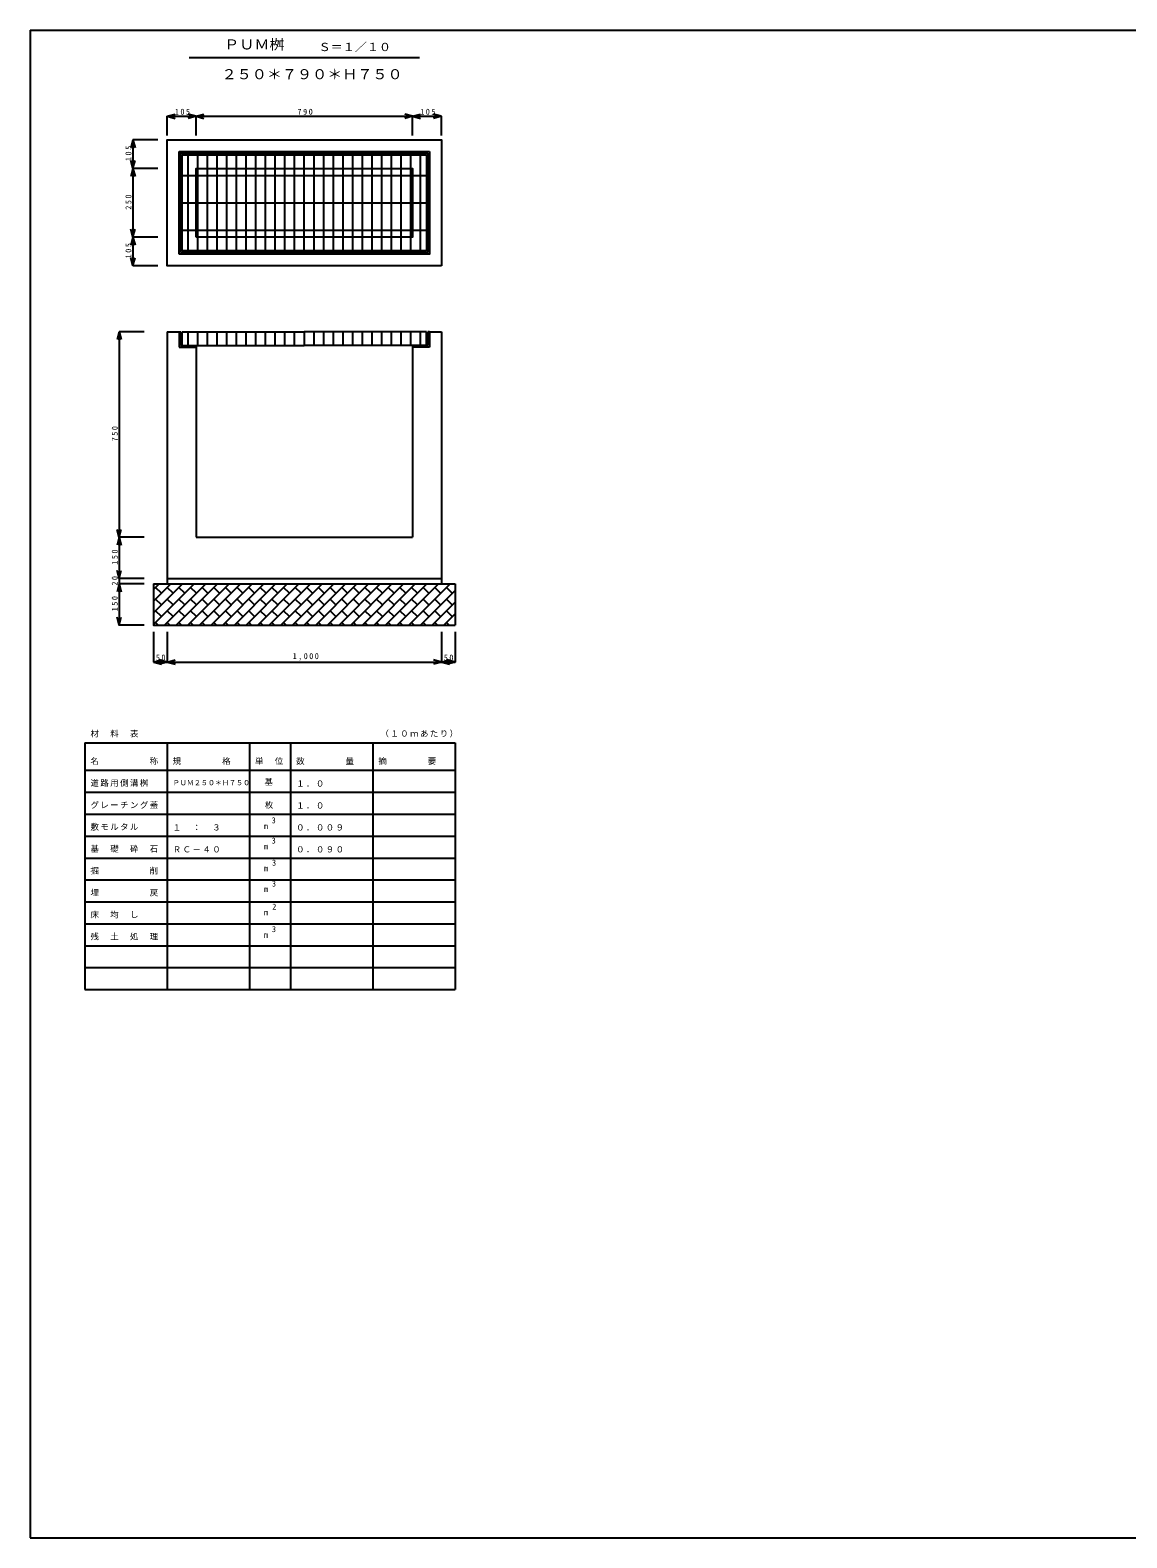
# Model space of a CAD drawing. Units: millimetres, scale not verified. Extents: x -4005 to 3995, y -2670 to 2830.
import ezdxf
from ezdxf.enums import TextEntityAlignment as Align

# ---------------------------------------------------------------- set-up
doc = ezdxf.new("R2010")
doc.units = ezdxf.units.MM
doc.header["$LTSCALE"] = 10
for name, color, linetype in [('0-1', 7, 'Continuous'), ('0-3', 7, 'Continuous'), ('0-4', 2, 'Continuous'), ('0-F', 2, 'Continuous')]:
    doc.layers.add(name, color=color, linetype=linetype)
doc.styles.add('ＭＳ ゴシック', font='')
doc.styles.get('ＭＳ ゴシック').set_extended_font_data('MS Gothic')

msp = doc.modelspace()

# ---------------------------------------------------------------- linework, layer by layer
at = {"layer": '0-1'}
for p, q in [((-3462, 2013), (-3462, 2387)), ((-3462, 2387), (-2548, 2387)), ((-2554, 2381), (-2554, 2019)), ((-2554, 2019), (-3456, 2019)), ((-3505, 1730), (-3462, 1730)), ((-3462, 1730), (-3462, 1674)), ((-3462, 1730), (-3456, 1730)), ((-3456, 1730), (-3456, 1680)), ((-2554, 1730), (-2554, 1680)), ((-2548, 1730), (-2554, 1730)), ((-2548, 1730), (-2548, 1674)), ((-2548, 1730), (-2505, 1730)), ((-2505, 1730), (-2505, 830)), ((-3462, 1674), (-3400, 1674)), ((-3456, 1680), (-3400, 1680)), ((-3400, 1680), (-3400, 1674)), ((-3400, 1680), (-3400, 980)), ((-2554, 1680), (-2610, 1680)), ((-2610, 1680), (-2610, 1674)), ((-2548, 1674), (-2610, 1674)), ((-2610, 1674), (-2610, 980)), ((-3400, 980), (-2610, 980)), ((-3505, 830), (-2505, 830)), ((-3505, 830), (-3505, 810)), ((-2505, 830), (-2505, 810)), ((-3555, 810), (-2455, 810)), ((-3555, 661.98), (-3406.98, 810)), ((-3555, 704.41), (-3449.41, 810)), ((-3555, 746.83), (-3491.83, 810)), ((-3555, 789.26), (-3534.26, 810)), ((-3526.18, 775.66), (-3547.39, 796.87)), ((-3514.55, 660), (-3364.55, 810)), ((-3483.75, 775.66), (-3504.96, 796.87)), ((-3472.13, 660), (-3322.13, 810)), ((-3441.33, 775.66), (-3462.54, 796.87)), ((-3429.7, 660), (-3279.7, 810)), ((-3398.9, 775.66), (-3420.11, 796.87)), ((-3387.28, 660), (-3237.28, 810)), ((-3356.47, 775.66), (-3377.69, 796.87)), ((-3344.85, 660), (-3194.85, 810)), ((-3314.05, 775.66), (-3335.26, 796.87)), ((-3302.42, 660), (-3152.42, 810)), ((-3271.62, 775.66), (-3292.83, 796.87)), ((-3260, 660), (-3110, 810)), ((-3229.19, 775.66), (-3250.41, 796.87)), ((-3217.57, 660), (-3067.57, 810)), ((-3186.77, 775.66), (-3207.98, 796.87)), ((-3175.14, 660), (-3025.14, 810)), ((-3144.34, 775.66), (-3165.55, 796.87)), ((-3132.72, 660), (-2982.72, 810)), ((-3101.91, 775.66), (-3123.13, 796.87)), ((-3090.29, 660), (-2940.29, 810)), ((-3059.49, 775.66), (-3080.7, 796.87)), ((-3047.86, 660), (-2897.86, 810)), ((-3017.06, 775.66), (-3038.27, 796.87)), ((-3005.44, 660), (-2855.44, 810)), ((-2974.63, 775.66), (-2995.85, 796.87)), ((-2963.01, 660), (-2813.01, 810)), ((-2932.21, 775.66), (-2953.42, 796.87)), ((-2920.58, 660), (-2770.58, 810)), ((-2889.78, 775.66), (-2911, 796.87)), ((-2878.16, 660), (-2728.16, 810)), ((-2847.36, 775.66), (-2868.57, 796.87)), ((-2835.73, 660), (-2685.73, 810)), ((-2804.93, 775.66), (-2826.14, 796.87)), ((-2793.31, 660), (-2643.31, 810)), ((-2762.5, 775.66), (-2783.72, 796.87)), ((-2750.88, 660), (-2600.88, 810)), ((-2720.08, 775.66), (-2741.29, 796.87)), ((-2708.45, 660), (-2558.45, 810)), ((-2677.65, 775.66), (-2698.86, 796.87)), ((-2666.03, 660), (-2516.03, 810)), ((-2635.22, 775.66), (-2656.44, 796.87)), ((-2623.6, 660), (-2473.6, 810)), ((-2592.8, 775.66), (-2614.01, 796.87)), ((-2581.17, 660), (-2455, 786.17)), ((-2550.37, 775.66), (-2571.58, 796.87)), ((-2507.94, 775.66), (-2529.16, 796.87)), ((-2465.52, 775.66), (-2486.73, 796.87)), ((-2455, 810), (-2455, 660)), ((-3526.18, 733.23), (-3547.39, 754.44)), ((-3483.75, 733.23), (-3504.96, 754.44)), ((-3441.33, 733.23), (-3462.54, 754.44)), ((-3398.9, 733.23), (-3420.11, 754.44)), ((-3356.47, 733.23), (-3377.69, 754.44)), ((-3314.05, 733.23), (-3335.26, 754.44)), ((-3271.62, 733.23), (-3292.83, 754.44)), ((-3229.19, 733.23), (-3250.41, 754.44)), ((-3186.77, 733.23), (-3207.98, 754.44)), ((-3144.34, 733.23), (-3165.55, 754.44)), ((-3101.91, 733.23), (-3123.13, 754.44)), ((-3059.49, 733.23), (-3080.7, 754.44)), ((-3017.06, 733.23), (-3038.27, 754.44)), ((-2974.63, 733.23), (-2995.85, 754.44)), ((-2932.21, 733.23), (-2953.42, 754.44)), ((-2889.78, 733.23), (-2910.99, 754.44)), ((-2847.36, 733.23), (-2868.57, 754.44)), ((-2804.93, 733.23), (-2826.14, 754.44)), ((-2762.5, 733.23), (-2783.72, 754.44)), ((-2720.08, 733.23), (-2741.29, 754.44)), ((-2677.65, 733.23), (-2698.86, 754.44)), ((-2635.22, 733.23), (-2656.44, 754.44)), ((-2592.8, 733.23), (-2614.01, 754.44)), ((-2550.37, 733.23), (-2571.58, 754.44)), ((-2538.75, 660), (-2455, 743.75)), ((-2507.94, 733.23), (-2529.16, 754.44)), ((-2465.52, 733.23), (-2486.73, 754.44)), ((-3526.18, 690.8), (-3547.39, 712.02)), ((-3537.8, 660), (-3547.39, 669.59)), ((-3483.75, 690.8), (-3504.97, 712.02)), ((-3495.38, 660), (-3504.97, 669.59)), ((-3441.33, 690.8), (-3462.54, 712.02)), ((-3452.95, 660), (-3462.54, 669.59)), ((-3398.9, 690.8), (-3420.11, 712.02)), ((-3410.52, 660), (-3420.11, 669.59)), ((-3356.47, 690.8), (-3377.69, 712.02)), ((-3368.1, 660), (-3377.69, 669.59)), ((-3314.05, 690.8), (-3335.26, 712.02)), ((-3325.67, 660), (-3335.26, 669.59)), ((-3271.62, 690.8), (-3292.83, 712.02)), ((-3283.24, 660), (-3292.83, 669.59)), ((-3229.19, 690.8), (-3250.41, 712.02)), ((-3240.82, 660), (-3250.41, 669.59)), ((-3186.77, 690.8), (-3207.98, 712.02)), ((-3198.39, 660), (-3207.98, 669.59)), ((-3144.34, 690.8), (-3165.55, 712.02)), ((-3155.96, 660), (-3165.55, 669.59)), ((-3101.91, 690.8), (-3123.13, 712.02)), ((-3113.54, 660), (-3123.13, 669.59)), ((-3059.49, 690.8), (-3080.7, 712.02)), ((-3071.11, 660), (-3080.7, 669.59)), ((-3017.06, 690.8), (-3038.27, 712.02)), ((-3028.68, 660), (-3038.27, 669.59)), ((-2974.63, 690.8), (-2995.85, 712.02)), ((-2986.26, 660), (-2995.85, 669.59)), ((-2932.21, 690.8), (-2953.42, 712.02)), ((-2943.83, 660), (-2953.42, 669.59)), ((-2889.78, 690.8), (-2911, 712.02)), ((-2901.41, 660), (-2910.99, 669.59)), ((-2847.36, 690.8), (-2868.57, 712.02)), ((-2858.98, 660), (-2868.57, 669.59)), ((-2804.93, 690.8), (-2826.14, 712.02)), ((-2816.55, 660), (-2826.14, 669.59)), ((-2762.5, 690.8), (-2783.72, 712.02)), ((-2774.13, 660), (-2783.72, 669.59)), ((-2720.08, 690.8), (-2741.29, 712.02)), ((-2731.7, 660), (-2741.29, 669.59)), ((-2677.65, 690.8), (-2698.86, 712.02)), ((-2689.27, 660), (-2698.86, 669.59)), ((-2635.22, 690.8), (-2656.44, 712.02)), ((-2646.85, 660), (-2656.44, 669.59)), ((-2592.8, 690.8), (-2614.01, 712.02)), ((-2604.42, 660), (-2614.01, 669.59)), ((-2550.37, 690.8), (-2571.58, 712.02)), ((-2561.99, 660), (-2571.58, 669.59)), ((-2507.94, 690.8), (-2529.16, 712.02)), ((-2519.57, 660), (-2529.16, 669.59)), ((-2496.32, 660), (-2455, 701.32)), ((-2465.52, 690.8), (-2486.73, 712.02)), ((-2477.14, 660), (-2486.73, 669.59))]:
    msp.add_line(p, q, dxfattribs=at)
for points in [[(-2505, 1970), (-3505, 1970), (-3505, 2430), (-2505, 2430)], [(-3400, 2075), (-3400, 2325), (-2610, 2325), (-2610, 2075)]]:
    msp.add_lwpolyline(points, close=True, dxfattribs=at)
for points in [[(-2548, 2387), (-2548, 2013), (-3462, 2013)], [(-3456, 2019), (-3456, 2381), (-2554, 2381)], [(-3505, 1730), (-3505, 830), (-2505, 830)], [(-3555, 810), (-3555, 660), (-2455, 660)]]:
    msp.add_lwpolyline(points, dxfattribs=at)
at = {"layer": '0-3'}
for p, q in [((-3425, 2730), (-2585, 2730)), ((-3505, 2516.07), (-3476.02, 2523.83)), ((-3505, 2516.07), (-3400, 2516.07)), ((-3505, 2446.12), (-3505, 2516.07)), ((-3505, 2516.07), (-3476.02, 2508.3)), ((-3400, 2516.07), (-3428.98, 2523.83)), ((-3400, 2516.07), (-3428.98, 2508.3)), ((-3400, 2516.07), (-3371.02, 2523.83)), ((-3400, 2446.12), (-3400, 2516.07)), ((-3400, 2516.07), (-2610, 2516.07)), ((-3400, 2516.07), (-3371.02, 2508.3)), ((-2610, 2516.07), (-2638.98, 2523.83)), ((-2610, 2516.07), (-2638.98, 2508.3)), ((-2610, 2516.07), (-2581.02, 2523.83)), ((-2610, 2446.12), (-2610, 2516.07)), ((-2610, 2516.07), (-2505, 2516.07)), ((-2610, 2516.07), (-2581.02, 2508.3)), ((-2505, 2516.07), (-2533.98, 2523.83)), ((-2505, 2516.07), (-2533.98, 2508.3)), ((-2505, 2446.12), (-2505, 2516.07)), ((-3630.27, 2430), (-3638.03, 2401.02)), ((-3630.27, 2430), (-3630.27, 2325)), ((-3538.8, 2430), (-3630.27, 2430)), ((-3630.27, 2430), (-3622.5, 2401.02)), ((-3630.27, 2325), (-3638.03, 2353.98)), ((-3630.27, 2325), (-3638.03, 2296.02)), ((-3630.27, 2325), (-3622.5, 2353.98)), ((-3538.8, 2325), (-3630.27, 2325)), ((-3630.27, 2325), (-3622.5, 2296.02)), ((-3630.27, 2325), (-3630.27, 2075)), ((-3630.27, 2075), (-3638.03, 2103.98)), ((-3630.27, 2075), (-3622.5, 2103.98)), ((-3630.27, 2075), (-3638.03, 2046.02)), ((-3538.8, 2075), (-3630.27, 2075)), ((-3630.27, 2075), (-3622.5, 2046.02)), ((-3630.27, 2075), (-3630.27, 1970)), ((-3630.27, 1970), (-3638.03, 1998.98)), ((-3630.27, 1970), (-3622.5, 1998.98)), ((-3538.8, 1970), (-3630.27, 1970)), ((-3680.27, 1730), (-3688.03, 1701.02)), ((-3680.27, 1730), (-3680.27, 980)), ((-3588.8, 1730), (-3680.27, 1730)), ((-3680.27, 1730), (-3672.5, 1701.02)), ((-3680.27, 980), (-3688.03, 1008.98)), ((-3680.27, 980), (-3672.5, 1008.98)), ((-3680.27, 980), (-3688.03, 951.02)), ((-3588.8, 980), (-3680.27, 980)), ((-3680.27, 980), (-3672.5, 951.02)), ((-3680.27, 980), (-3680.27, 830)), ((-3680.27, 830), (-3688.03, 858.98)), ((-3680.27, 830), (-3688.03, 858.98)), ((-3680.27, 830), (-3672.5, 858.98)), ((-3680.27, 830), (-3672.5, 858.98)), ((-3588.8, 830), (-3680.27, 830)), ((-3680.27, 830), (-3680.27, 810)), ((-3588.8, 830), (-3680.27, 830)), ((-3680.27, 810), (-3688.03, 781.02)), ((-3588.8, 810), (-3680.27, 810)), ((-3680.27, 810), (-3672.5, 781.02)), ((-3680.27, 810), (-3680.27, 660)), ((-3680.27, 660), (-3672.5, 688.98)), ((-3555, 635.26), (-3555, 524.93)), ((-3505, 635.26), (-3505, 524.93)), ((-2505, 635.26), (-2505, 524.93)), ((-2455, 635.26), (-2455, 524.93)), ((-3555, 524.93), (-3526.02, 532.69)), ((-3555, 524.93), (-3505, 524.93)), ((-3555, 524.93), (-3526.02, 517.16)), ((-3505, 524.93), (-3533.98, 532.69)), ((-3505, 524.93), (-3533.98, 517.16)), ((-3505, 524.93), (-3476.02, 532.69)), ((-3505, 524.93), (-2505, 524.93)), ((-3505, 524.93), (-3476.02, 517.16)), ((-2505, 524.93), (-2533.98, 532.69)), ((-2505, 524.93), (-2533.98, 517.16)), ((-2505, 524.93), (-2476.02, 532.69)), ((-2505, 524.93), (-2455, 524.93)), ((-2505, 524.93), (-2476.02, 517.16)), ((-2455, 524.93), (-2483.98, 532.69)), ((-2455, 524.93), (-2483.98, 517.16)), ((-3805, 230), (-2455, 230)), ((-3805, 230), (-3805, -670)), ((-3505, 230), (-3505, -670)), ((-3205, 230), (-3205, -670)), ((-3055, 230), (-3055, -670)), ((-2755, 230), (-2755, -670)), ((-2455, 230), (-2455, -670)), ((-3805, 130), (-2455, 130)), ((-3805, 50), (-2455, 50)), ((-3805, -30), (-2455, -30)), ((-3805, -110), (-2455, -110)), ((-3805, -190), (-2455, -190)), ((-3805, -270), (-2455, -270)), ((-3805, -350), (-2455, -350)), ((-3805, -430), (-2455, -430)), ((-3805, -510), (-2455, -510)), ((-3805, -590), (-2455, -590)), ((-3805, -670), (-2455, -670)), ((-3710, -670), (-2700, -670))]:
    msp.add_line(p, q, dxfattribs=at)
msp.add_lwpolyline([(-3588.8, 660), (-3680.27, 660), (-3688.03, 688.98)], dxfattribs=at)
at = {"layer": '0-4'}
for p, q in [((-3450, 2025), (-3450, 2375)), ((-3450, 2375), (-2560, 2375)), ((-3428.6, 2025), (-3428.6, 2375)), ((-3393.3, 2025), (-3393.3, 2375)), ((-3358, 2025), (-3358, 2375)), ((-3322.7, 2025), (-3322.7, 2375)), ((-3287.4, 2025), (-3287.4, 2375)), ((-3252.1, 2025), (-3252.1, 2375)), ((-3216.8, 2025), (-3216.8, 2375)), ((-3181.5, 2025), (-3181.5, 2375)), ((-3146.2, 2025), (-3146.2, 2375)), ((-3110.9, 2025), (-3110.9, 2375)), ((-3075.6, 2025), (-3075.6, 2375)), ((-3040.3, 2025), (-3040.3, 2375)), ((-3005, 2025), (-3005, 2375)), ((-2969.7, 2025), (-2969.7, 2375)), ((-2934.4, 2025), (-2934.4, 2375)), ((-2899.1, 2025), (-2899.1, 2375)), ((-2863.8, 2025), (-2863.8, 2375)), ((-2828.5, 2025), (-2828.5, 2375)), ((-2793.2, 2025), (-2793.2, 2375)), ((-2757.9, 2025), (-2757.9, 2375)), ((-2722.6, 2025), (-2722.6, 2375)), ((-2687.3, 2025), (-2687.3, 2375)), ((-2652, 2025), (-2652, 2375)), ((-2616.7, 2025), (-2616.7, 2375)), ((-2581.4, 2025), (-2581.4, 2375)), ((-2560, 2375), (-2560, 2025)), ((-3450, 2300), (-2560, 2300)), ((-3450, 2200), (-2560, 2200)), ((-3450, 2100), (-2560, 2100)), ((-2560, 2025), (-3450, 2025)), ((-3450, 1730), (-3005, 1730)), ((-3450, 1680), (-3450, 1730)), ((-3428.6, 1680), (-3428.6, 1730)), ((-3393.3, 1680), (-3393.3, 1730)), ((-3358, 1680), (-3358, 1730)), ((-3322.7, 1680), (-3322.7, 1730)), ((-3287.4, 1680), (-3287.4, 1730)), ((-3252.1, 1680), (-3252.1, 1730)), ((-3216.8, 1680), (-3216.8, 1730)), ((-3181.5, 1680), (-3181.5, 1730)), ((-3146.2, 1680), (-3146.2, 1730)), ((-3110.9, 1680), (-3110.9, 1730)), ((-3075.6, 1680), (-3075.6, 1730)), ((-3040.3, 1680), (-3040.3, 1730)), ((-2560, 1730), (-3005, 1730)), ((-3005, 1730), (-3005, 1680)), ((-2969.7, 1680), (-2969.7, 1730)), ((-2934.4, 1680), (-2934.4, 1730)), ((-2899.1, 1680), (-2899.1, 1730)), ((-2863.8, 1680), (-2863.8, 1730)), ((-2828.5, 1680), (-2828.5, 1730)), ((-2793.2, 1680), (-2793.2, 1730)), ((-2757.9, 1680), (-2757.9, 1730)), ((-2722.6, 1680), (-2722.6, 1730)), ((-2687.3, 1680), (-2687.3, 1730)), ((-2652, 1680), (-2652, 1730)), ((-2616.7, 1680), (-2616.7, 1730)), ((-2581.4, 1680), (-2581.4, 1730)), ((-2560, 1680), (-2560, 1730)), ((-3450, 1680), (-3005, 1680)), ((-2560, 1680), (-3005, 1680))]:
    msp.add_line(p, q, dxfattribs=at)
at = {"layer": '0-F'}
for p, q in [((-4005, 2830), (3995, 2830)), ((-4005, 2830), (-4005, -2670)), ((-4005, -2670), (3995, -2670))]:
    msp.add_line(p, q, dxfattribs=at)

# ---------------------------------------------------------------- texts
at = {"layer": '0-3', "color": 3, "style": 'ＭＳ ゴシック', "width": 1.1}
for s, p in [('ＰＵＭ桝', (-3297.38, 2748.63)), ('２５０＊７９０＊Ｈ７５０', (-3306.67, 2640))]:
    msp.add_text(s, height=36.66, dxfattribs=at).set_placement(p, align=Align.BOTTOM_LEFT)
at = {"layer": '0-3', "style": 'ＭＳ ゴシック', "width": 1.1}
msp.add_text('Ｓ＝１／１０', height=29.33, dxfattribs=at).set_placement((-2952.9, 2744.83), align=Align.BOTTOM_LEFT)
at = {"layer": '0-3', "color": 4, "style": 'ＭＳ ゴシック'}
msp.add_text('ＰＵＭ２５０＊Ｈ７５０', height=18.33, dxfattribs=at).set_placement((-3485, 70), align=Align.BOTTOM_LEFT)
at = {"layer": '0-3', "style": 'ＭＳ ゴシック'}
for s, p in [('基', (-3150.39, 70)), ('3', (-3124.14, -70)), ('m', (-3153.14, -91)), ('m', (-3152.14, -165)), ('3', (-3124.14, -144)), ('3', (-3122.84, -224.5)), ('m', (-3152.14, -245)), ('3', (-3123.14, -300.9)), ('m', (-3152.14, -321)), ('m', (-3152.04, -406)), ('2', (-3122.14, -385)), ('3', (-3123.14, -467)), ('m', (-3151.84, -488))]:
    msp.add_text(s, height=21.99, dxfattribs=at).set_placement(p, align=Align.BOTTOM_LEFT)
at = {"layer": '0-3', "char_height": 21.99, "attachment_point": 7, "style": 'ＭＳ ゴシック'}
for s, insert in [('\\T1.38;\\W0.9;105', (-3477.5, 2521.07)), ('\\T1.38;\\W0.9;790', (-3030, 2521.07)), ('\\T1.38;\\W0.9;105', (-2582.5, 2521.07)), ('\\T1.36;\\W0.9;50', (-3546.25, 529.93)), ('\\T1.38;\\W0.85;1,000', (-3047.5, 529.93)), ('\\T1.36;\\W0.9;50', (-2496.25, 529.93)), ('\\T1.17;材\u3000料\u3000表', (-3785, 250)), ('\\T1.17;（１０ｍあたり）', (-2727.22, 250)), ('\\T1.17;名\u3000\u3000\u3000\u3000\u3000称', (-3785, 150)), ('\\T1.17;規\u3000\u3000\u3000\u3000格', (-3485, 150)), ('\\T1.17;単\u3000位', (-3185, 150)), ('\\T1.17;数\u3000\u3000\u3000\u3000量', (-3035, 150)), ('\\T1.17;摘\u3000\u3000\u3000\u3000要', (-2735, 150)), ('\\T1.17;道路用側溝桝', (-3785, 70)), ('\\T1.17;１．０', (-3035, 70)), ('\\T1.17;グレーチング蓋', (-3785, -10)), ('\\T1.17;\u3000枚', (-3185, -10)), ('\\T1.17;１．０', (-3035, -10)), ('\\T1.17;敷モルタル', (-3785, -90)), ('\\T1.17;１\u3000：\u3000３', (-3485, -90)), ('\\T1.17;０．００９', (-3035, -90)), ('\\T1.17;基\u3000礎\u3000砕\u3000石', (-3785, -170)), ('\\T1.17;ＲＣ－４０', (-3485, -170)), ('\\T1.17;０．０９０', (-3035, -170)), ('\\T1.17;掘\u3000\u3000\u3000\u3000\u3000削', (-3785, -250)), ('\\T1.17;埋\u3000\u3000\u3000\u3000\u3000戻', (-3785, -330)), ('\\T1.17;床\u3000均\u3000し', (-3785, -410)), ('\\T1.17;残\u3000土\u3000処\u3000理', (-3785, -490))]:
    msp.add_mtext(s, dxfattribs=dict(at, insert=insert))
at = {"layer": '0-3', "char_height": 21.99, "attachment_point": 7, "rotation": 90, "style": 'ＭＳ ゴシック'}
for s, insert in [('\\T1.38;\\W0.9;105', (-3635.27, 2352.5)), ('\\T1.38;\\W0.9;250', (-3635.27, 2175)), ('\\T1.38;\\W0.9;105', (-3635.27, 1997.5)), ('\\T1.38;\\W0.9;750', (-3685.27, 1330)), ('\\T1.38;\\W0.9;150', (-3685.27, 880)), ('\\T1.36;\\W0.9;20', (-3685.27, 803.75)), ('\\T1.38;\\W0.9;150', (-3685.27, 710))]:
    msp.add_mtext(s, dxfattribs=dict(at, insert=insert))

doc.saveas('drawing.dxf')
